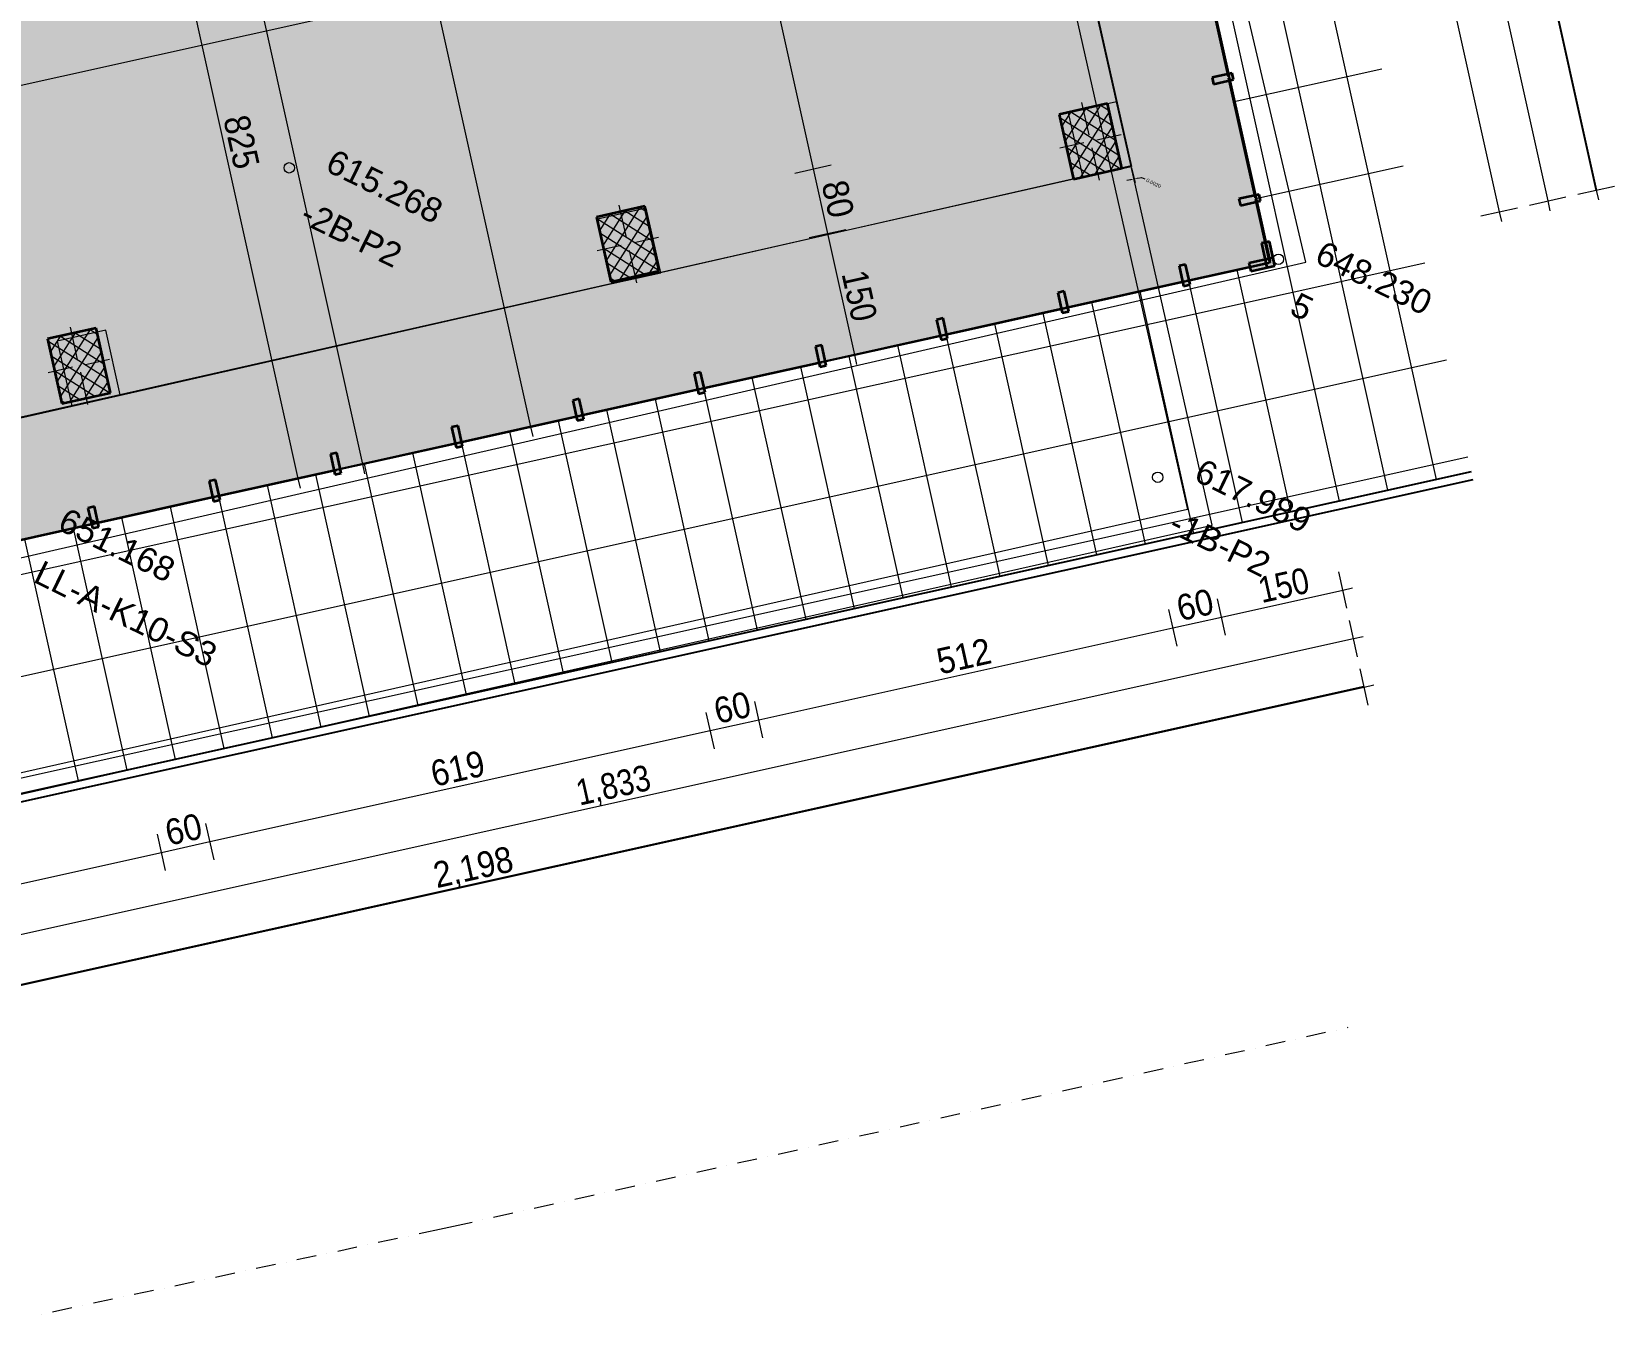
# Model space of a CAD drawing. Header units: centimetres. Extents: x -3681 to 2707, y -7074 to 1715.
# Drawn here: x 578 to 2490, y -6382 to -4832 of the extents above; entities that cross this region are included whole.
import ezdxf

# ---------------------------------------------------------------- set-up
doc = ezdxf.new("R2010")
doc.units = ezdxf.units.CM
doc.layers.add('ekzek-perdhese', color=1, linetype='Continuous', lineweight=0)
for name, color, linetype, true_color in [('lokalet projekte', 7, 'Continuous', 0xa80f02), ('PDF_2D Drafting - General', 7, 'Continuous', 0x7f7f7f), ('PDF_A - objekti 1 gjendja faktike', 7, 'Continuous', 0xa80f02), ('PDF_Dimensioning - General', 7, 'Continuous', 0x0077b0), ('PDF_Structural - Bearing', 7, 'Continuous', 0xfd8379)]:
    doc.layers.add(name, color=color, linetype=linetype, true_color=true_color)
doc.layers.add('PDF_Drawing & Figure', color=7, linetype='Continuous')
doc.layers.add('PDF_Finish - Wall', color=7, linetype='Continuous')
doc.styles.add('PDF Arial', font='arial.ttf')

# ---------------------------------------------------------------- blocks, each defined once
blk = doc.blocks.new('A$C513B364B')
at = {"layer": 'PDF_2D Drafting - General', "true_color": 0xff9955, "transparency": 33554559}
blk.add_hatch(color=21, dxfattribs=at).paths.add_polyline_path([(1997.2, 744.1), (2121.4, 744.1), (2121.4, 894.1), (2243, 894.1), (2243, 1196.6), (2174.7, 1196.6), (2174.7, 1685.6), (2174.7, 2475.5), (3799.8, 2475.5), (3799.8, 629.5), (2962.6, 629.5), (2962.6, 1027.3), (2431.9, 1027.3), (2431.9, 617.3), (2243, 617.3), (1997.2, 617.3)])
for points in [[(517.8, 2879), (3799.8, 2879)], [(4324.2, 277.6), (4324.2, 2475.6)]]:
    blk.add_lwpolyline(points)
at = {"layer": 'PDF_2D Drafting - General', "color": 254, "lineweight": 0, "true_color": 0xe8e8e8}
for points in [[(3600.6, 2475.5), (3600.6, 2657.9)], [(3720.6, 2475.5), (3720.6, 2657.9)], [(3840.6, 286.7), (3840.6, 2657.9)], [(3960.7, 286.7), (3960.7, 2657.9)], [(4080.6, 286.7), (4080.6, 2657.9)], [(519.5, 2614.6), (4099, 2614.6)], [(519.5, 2554.6), (4099, 2554.6)], [(519.5, 2494.6), (4099, 2494.6)], [(3799.8, 2434.6), (4099, 2434.6)], [(3799.8, 2374.6), (4099, 2374.6)], [(3799.8, 2314.6), (4099, 2314.6)], [(3799.8, 2254.6), (4099, 2254.6)], [(3799.8, 2194.6), (4099, 2194.6)], [(3799.8, 2134.6), (4099, 2134.6)], [(3799.8, 2074.6), (4099, 2074.6)], [(3799.8, 2014.6), (4099, 2014.6)], [(3799.8, 1954.6), (4099, 1954.6)], [(3799.8, 1894.6), (4099, 1894.6)], [(3799.8, 1834.6), (4099, 1834.6)], [(3799.8, 1774.6), (4099, 1774.6)], [(3799.8, 1714.6), (4099, 1714.6)], [(3799.8, 1654.6), (4099, 1654.6)], [(3799.8, 1594.6), (4099, 1594.6)], [(3799.8, 1534.6), (4099, 1534.6)], [(3799.8, 1474.6), (4099, 1474.6)], [(3799.8, 1414.6), (4099, 1414.6)], [(3799.8, 1354.6), (4099, 1354.6)], [(3799.8, 1294.6), (4099, 1294.6)], [(3799.8, 1234.6), (4099, 1234.6)], [(3799.8, 1174.6), (4099, 1174.6)], [(3799.8, 1114.6), (4099, 1114.6)], [(3799.8, 1054.6), (4099, 1054.6)], [(3799.8, 994.6), (4099, 994.6)], [(3799.8, 934.6), (4099, 934.6)]]:
    blk.add_lwpolyline(points, dxfattribs=at)
at = {"layer": 'PDF_2D Drafting - General', "color": 216, "lineweight": 25, "true_color": 0x800080}
for points in [[(4099, 2657.9), (4099, 286.7)], [(4109, 2657.9), (4109, 286.7)], [(1562.2, 2475.5), (3799.8, 2475.5)], [(3799.8, 2475.5), (3799.8, 277)]]:
    blk.add_lwpolyline(points, dxfattribs=at)
at = {"layer": 'PDF_2D Drafting - General', "color": 253, "lineweight": 20, "true_color": 0xaaaaaa}
for points in [[(3799.8, 2475.5), (2174.7, 2475.5)], [(3799.8, 629.5), (3799.8, 2475.5)]]:
    blk.add_lwpolyline(points, dxfattribs=at)
at = {"layer": 'PDF_Dimensioning - General', "lineweight": 18}
for points in [[(3799.8, 2856.5), (3799.8, 2901.5)], [(517.8, 2879), (3799.8, 2879)], [(3799.8, 2879), (3811.8, 2879)], [(3799.8, 2796.5), (3799.8, 2841.5)], [(1562.2, 2819), (3799.8, 2819)], [(3799.8, 2819), (3811.8, 2819)], [(3799.8, 2736.5), (3799.8, 2781.5)], [(2174.7, 2759), (3799.8, 2759)], [(3799.8, 2759), (3811.8, 2759)], [(4205, 2475.5), (4205, 2487.5)], [(4265, 2475.5), (4265, 2487.5)], [(4325, 2475.5), (4325, 2487.5)], [(3263.5, 642.1), (3263.5, 2475.5)], [(4227.5, 2475.5), (4182.5, 2475.5)], [(4205, 2325.5), (4205, 2475.5)], [(4287.5, 2475.5), (4242.5, 2475.5)], [(4265, 642.1), (4265, 2475.5)], [(4347.5, 2475.5), (4302.5, 2475.5)], [(4325, 277), (4325, 2475.5)], [(4227.5, 2325.5), (4182.5, 2325.5)], [(4205, 2265.5), (4205, 2325.5)], [(4227.5, 2265.5), (4182.5, 2265.5)], [(4205, 1753.1), (4205, 2265.5)], [(3569.8, 1938.8), (3569.8, 1983.8)], [(3649.8, 1938.8), (3649.8, 1983.8)], [(3799.8, 1938.8), (3799.8, 1983.8)], [(2990.1, 1961.3), (3569.8, 1961.3)], [(3569.8, 1961.3), (3649.8, 1961.3)], [(3649.8, 1961.3), (3799.8, 1961.3)], [(3799.8, 1961.3), (3811.8, 1961.3)], [(4227.5, 1753.1), (4182.5, 1753.1)], [(4205, 1693.1), (4205, 1753.1)], [(4227.5, 1693.1), (4182.5, 1693.1)], [(4205, 1074.1), (4205, 1693.1)], [(3799.8, 1538.1), (3799.8, 1583.1)], [(2221.4, 1560.6), (3799.8, 1560.6)], [(3799.8, 1560.6), (3811.8, 1560.6)], [(3799.8, 1330.2), (3799.8, 1375.1)], [(2272.4, 1352.7), (3799.8, 1352.7)], [(3799.8, 1352.7), (3811.8, 1352.7)], [(3799.8, 1250.4), (3799.8, 1295.4)], [(2975.1, 1272.9), (3799.8, 1272.9)], [(3799.8, 1272.9), (3811.8, 1272.9)], [(4227.5, 1074.1), (4182.5, 1074.1)], [(4205, 1014.1), (4205, 1074.1)], [(4227.5, 1014.1), (4182.5, 1014.1)], [(4205, 317), (4205, 1014.1)]]:
    blk.add_lwpolyline(points, dxfattribs=at)
at = {"layer": 'PDF_Finish - Wall', "lineweight": 13}
for points in [[(3421.5, 2476.5), (3569.5, 2476.5)], [(3569.5, 2474.5), (3421.5, 2474.5)], [(3569.5, 2476.5), (3569.5, 2474.5)], [(3571.5, 2474.5), (3571.5, 2476.5)], [(3571.5, 2476.5), (3719.5, 2476.5)], [(3719.5, 2474.5), (3571.5, 2474.5)], [(3719.5, 2476.5), (3719.5, 2474.5)], [(3721.5, 2474.5), (3721.5, 2476.5)], [(3721.5, 2476.5), (3797.8, 2476.5)], [(3797.8, 2474.5), (3721.5, 2474.5)], [(3797.8, 2476.5), (3797.8, 2474.5)], [(3798.8, 2372.4), (3798.8, 2473.5)], [(3798.8, 2473.5), (3800.8, 2473.5)], [(3800.8, 2473.5), (3800.8, 2372.4)], [(3800.8, 2372.4), (3798.8, 2372.4)], [(3798.8, 2222.4), (3798.8, 2370.4)], [(3798.8, 2370.4), (3800.8, 2370.4)], [(3800.8, 2370.4), (3800.8, 2222.4)], [(3800.8, 2222.4), (3798.8, 2222.4)], [(3798.8, 2072.4), (3798.8, 2220.4)], [(3798.8, 2220.4), (3800.8, 2220.4)], [(3800.8, 2220.4), (3800.8, 2072.4)], [(3800.8, 2072.4), (3798.8, 2072.4)], [(3798.8, 1922.4), (3798.8, 2070.4)], [(3798.8, 2070.4), (3800.8, 2070.4)], [(3800.8, 2070.4), (3800.8, 1922.4)], [(3800.8, 1922.4), (3798.8, 1922.4)], [(3798.8, 1772.4), (3798.8, 1920.4)], [(3798.8, 1920.4), (3800.8, 1920.4)], [(3800.8, 1920.4), (3800.8, 1772.4)], [(3800.8, 1772.4), (3798.8, 1772.4)], [(3798.8, 1622.4), (3798.8, 1770.4)], [(3798.8, 1770.4), (3800.8, 1770.4)], [(3800.8, 1770.4), (3800.8, 1622.4)], [(3800.8, 1622.4), (3798.8, 1622.4)], [(3798.8, 1472.4), (3798.8, 1620.4)], [(3798.8, 1620.4), (3800.8, 1620.4)], [(3800.8, 1620.4), (3800.8, 1472.4)], [(3800.8, 1472.4), (3798.8, 1472.4)], [(3798.8, 1322.4), (3798.8, 1470.4)], [(3798.8, 1470.4), (3800.8, 1470.4)], [(3800.8, 1470.4), (3800.8, 1322.4)], [(3800.8, 1322.4), (3798.8, 1322.4)], [(3798.8, 1172.4), (3798.8, 1320.4)], [(3798.8, 1320.4), (3800.8, 1320.4)], [(3800.8, 1320.4), (3800.8, 1172.4)], [(3800.8, 1172.4), (3798.8, 1172.4)], [(3798.8, 1022.4), (3798.8, 1170.4)], [(3798.8, 1170.4), (3800.8, 1170.4)], [(3800.8, 1170.4), (3800.8, 1022.4)], [(3800.8, 1022.4), (3798.8, 1022.4)], [(3798.8, 872.4), (3798.8, 1020.4)], [(3798.8, 1020.4), (3800.8, 1020.4)], [(3800.8, 1020.4), (3800.8, 872.4)]]:
    blk.add_lwpolyline(points, dxfattribs=at)
at = {"layer": 'PDF_Finish - Wall', "lineweight": 35}
for points in [[(3574.5, 2480.5), (3566.5, 2480.5)], [(3566.5, 2480.5), (3566.5, 2455.5)], [(3574.5, 2455.5), (3574.5, 2480.5)], [(3724.5, 2480.5), (3716.5, 2480.5)], [(3716.5, 2480.5), (3716.5, 2455.5)], [(3724.5, 2455.5), (3724.5, 2480.5)], [(3774.8, 2480.5), (3774.8, 2470.5)], [(3804.8, 2480.5), (3774.8, 2480.5)], [(3774.8, 2470.5), (3804.8, 2470.5)], [(3794.8, 2480.5), (3794.8, 2450.5)], [(3804.8, 2480.5), (3794.8, 2480.5)], [(3804.8, 2450.5), (3804.8, 2480.5)], [(3804.8, 2470.5), (3804.8, 2480.5)], [(3566.5, 2455.5), (3574.5, 2455.5)], [(3716.5, 2455.5), (3724.5, 2455.5)], [(3794.8, 2450.5), (3804.8, 2450.5)], [(3779.8, 2375.4), (3779.8, 2367.4)], [(3804.8, 2375.4), (3779.8, 2375.4)], [(3804.8, 2367.4), (3804.8, 2375.4)], [(3779.8, 2367.4), (3804.8, 2367.4)], [(3779.8, 2225.4), (3779.8, 2217.4)], [(3804.8, 2225.4), (3779.8, 2225.4)], [(3779.8, 2217.4), (3804.8, 2217.4)], [(3804.8, 2217.4), (3804.8, 2225.4)], [(3779.8, 2075.4), (3779.8, 2067.4)], [(3804.8, 2075.4), (3779.8, 2075.4)], [(3779.8, 2067.4), (3804.8, 2067.4)], [(3804.8, 2067.4), (3804.8, 2075.4)], [(3779.8, 1925.4), (3779.8, 1917.4)], [(3804.8, 1925.4), (3779.8, 1925.4)], [(3779.8, 1917.4), (3804.8, 1917.4)], [(3804.8, 1917.4), (3804.8, 1925.4)], [(3779.8, 1775.4), (3779.8, 1767.4)], [(3804.8, 1775.4), (3779.8, 1775.4)], [(3779.8, 1767.4), (3804.8, 1767.4)], [(3804.8, 1767.4), (3804.8, 1775.4)], [(3779.8, 1625.4), (3779.8, 1617.4)], [(3804.8, 1625.4), (3779.8, 1625.4)], [(3804.8, 1617.4), (3804.8, 1625.4)], [(3779.8, 1617.4), (3804.8, 1617.4)], [(3779.8, 1475.4), (3779.8, 1467.4)], [(3804.8, 1475.4), (3779.8, 1475.4)], [(3804.8, 1467.4), (3804.8, 1475.4)], [(3779.8, 1467.4), (3804.8, 1467.4)], [(3779.8, 1325.4), (3779.8, 1317.4)], [(3804.8, 1325.4), (3779.8, 1325.4)], [(3804.8, 1317.4), (3804.8, 1325.4)], [(3779.8, 1317.4), (3804.8, 1317.4)], [(3779.8, 1175.4), (3779.8, 1167.4)], [(3804.8, 1175.4), (3779.8, 1175.4)], [(3779.8, 1167.4), (3804.8, 1167.4)], [(3804.8, 1167.4), (3804.8, 1175.4)], [(3779.8, 1025.4), (3779.8, 1017.4)], [(3804.8, 1025.4), (3779.8, 1025.4)], [(3779.8, 1017.4), (3804.8, 1017.4)], [(3804.8, 1017.4), (3804.8, 1025.4)]]:
    blk.add_lwpolyline(points, dxfattribs=at)
at = {"layer": 'PDF_Finish - Wall', "color": 7, "true_color": 0xe0f5ff, "transparency": 33554559}
for points in [[(3569.5, 2476.5), (3569.5, 2474.5), (3421.5, 2476.5), (3421.5, 2474.5)], [(3719.5, 2476.5), (3719.5, 2474.5), (3571.5, 2476.5), (3571.5, 2474.5)], [(3797.8, 2476.5), (3797.8, 2474.5), (3721.5, 2476.5), (3721.5, 2474.5)], [(3800.8, 2372.4), (3798.8, 2372.4), (3800.8, 2473.5), (3798.8, 2473.5)], [(3800.8, 2222.4), (3798.8, 2222.4), (3800.8, 2370.4), (3798.8, 2370.4)], [(3800.8, 2072.4), (3798.8, 2072.4), (3800.8, 2220.4), (3798.8, 2220.4)], [(3800.8, 1922.4), (3798.8, 1922.4), (3800.8, 2070.4), (3798.8, 2070.4)], [(3800.8, 1772.4), (3798.8, 1772.4), (3800.8, 1920.4), (3798.8, 1920.4)], [(3800.8, 1622.4), (3798.8, 1622.4), (3800.8, 1770.4), (3798.8, 1770.4)], [(3800.8, 1472.4), (3798.8, 1472.4), (3800.8, 1620.4), (3798.8, 1620.4)], [(3800.8, 1322.4), (3798.8, 1322.4), (3800.8, 1470.4), (3798.8, 1470.4)], [(3800.8, 1172.4), (3798.8, 1172.4), (3800.8, 1320.4), (3798.8, 1320.4)], [(3800.8, 1022.4), (3798.8, 1022.4), (3800.8, 1170.4), (3798.8, 1170.4)], [(3800.8, 872.4), (3798.8, 872.4), (3800.8, 1020.4), (3798.8, 1020.4)]]:
    blk.add_solid(points, dxfattribs=at)
at = {"layer": 'PDF_Finish - Wall', "color": 151, "true_color": 0x97cbff, "transparency": 33554559}
for points in [[(3566.5, 2480.5), (3574.5, 2480.5), (3566.5, 2455.5), (3574.5, 2455.5)], [(3716.5, 2480.5), (3724.5, 2480.5), (3716.5, 2455.5), (3724.5, 2455.5)], [(3804.8, 2480.5), (3804.8, 2470.5), (3774.8, 2480.5), (3774.8, 2470.5)], [(3804.8, 2480.5), (3804.8, 2450.5), (3794.8, 2480.5), (3794.8, 2450.5)], [(3804.8, 2375.4), (3804.8, 2367.4), (3779.8, 2375.4), (3779.8, 2367.4)], [(3804.8, 2225.4), (3804.8, 2217.4), (3779.8, 2225.4), (3779.8, 2217.4)], [(3804.8, 2075.4), (3804.8, 2067.4), (3779.8, 2075.4), (3779.8, 2067.4)], [(3804.8, 1925.4), (3804.8, 1917.4), (3779.8, 1925.4), (3779.8, 1917.4)], [(3804.8, 1775.4), (3804.8, 1767.4), (3779.8, 1775.4), (3779.8, 1767.4)], [(3804.8, 1625.4), (3804.8, 1617.4), (3779.8, 1625.4), (3779.8, 1617.4)], [(3804.8, 1475.4), (3804.8, 1467.4), (3779.8, 1475.4), (3779.8, 1467.4)], [(3804.8, 1325.4), (3804.8, 1317.4), (3779.8, 1325.4), (3779.8, 1317.4)], [(3804.8, 1175.4), (3804.8, 1167.4), (3779.8, 1175.4), (3779.8, 1167.4)], [(3804.8, 1025.4), (3804.8, 1017.4), (3779.8, 1025.4), (3779.8, 1017.4)]]:
    blk.add_solid(points, dxfattribs=at)
at = {"layer": 'PDF_Structural - Bearing', "color": 1, "lineweight": 0}
for points in [[(3609.8, 2303.5), (3609.8, 2333.5)], [(3601.8, 2295.5), (3561.8, 2295.5)], [(3609.8, 2295.5), (3609.8, 2295.5)], [(3617.8, 2295.5), (3657.8, 2295.5)], [(3609.8, 2287.5), (3609.8, 2257.5)], [(3609.8, 1731.1), (3609.8, 1761.1)], [(3601.8, 1723.1), (3561.8, 1723.1)], [(3609.8, 1723.1), (3609.8, 1723.1)], [(3617.8, 1723.1), (3657.8, 1723.1)], [(3609.8, 1715.1), (3609.8, 1685.1)], [(3609.8, 1052.1), (3609.8, 1082.1)], [(3601.8, 1044.1), (3561.8, 1044.1)], [(3609.8, 1044.1), (3609.8, 1044.1)], [(3609.8, 1036.1), (3609.8, 1006.1)], [(3617.8, 1044.1), (3657.8, 1044.1)]]:
    blk.add_lwpolyline(points, dxfattribs=at)
at = {"layer": 'PDF_Structural - Bearing', "lineweight": 13}
for points in [[(3569.8, 2280.2), (3615.1, 2325.5)], [(3569.8, 2298.6), (3596.7, 2325.5)], [(3569.8, 2317), (3578.3, 2325.5)], [(3621.7, 2265.5), (3569.8, 2317.4)], [(3573.5, 2265.5), (3633.5, 2325.5)], [(3640.1, 2265.5), (3580.1, 2325.5)], [(3591.8, 2265.5), (3649.8, 2323.5)], [(3649.8, 2274.2), (3598.4, 2325.5)], [(3649.8, 2292.6), (3616.8, 2325.5)], [(3649.8, 2310.9), (3635.2, 2325.5)], [(3603.3, 2265.5), (3569.8, 2299)], [(3610.2, 2265.5), (3649.8, 2305.1)], [(3584.9, 2265.5), (3569.8, 2280.6)], [(3628.6, 2265.5), (3649.8, 2286.7)], [(3647, 2265.5), (3649.8, 2268.3)], [(3569.8, 1710.3), (3612.6, 1753.1)], [(3569.8, 1728.7), (3594.2, 1753.1)], [(3569.8, 1747.1), (3575.8, 1753.1)], [(3624.2, 1693.1), (3569.8, 1747.5)], [(3571, 1693.1), (3631, 1753.1)], [(3642.5, 1693.1), (3582.5, 1753.1)], [(3589.4, 1693.1), (3649.4, 1753.1)], [(3649.8, 1704.2), (3600.9, 1753.1)], [(3649.8, 1722.6), (3619.3, 1753.1)], [(3649.8, 1741), (3637.7, 1753.1)], [(3605.8, 1693.1), (3569.8, 1729.1)], [(3607.7, 1693.1), (3649.8, 1735.1)], [(3587.4, 1693.1), (3569.8, 1710.7)], [(3626.1, 1693.1), (3649.8, 1716.8)], [(3644.5, 1693.1), (3649.8, 1698.4)], [(3569.8, 1030), (3613.8, 1074.1)], [(3569.8, 1048.4), (3595.4, 1074.1)], [(3569.8, 1066.8), (3577.1, 1074.1)], [(3572.2, 1014.1), (3632.2, 1074.1)], [(3641.3, 1014.1), (3581.3, 1074.1)], [(3590.6, 1014.1), (3649.8, 1073.3)], [(3649.8, 1024), (3599.7, 1074.1)], [(3649.8, 1042.4), (3618.1, 1074.1)], [(3649.8, 1060.7), (3636.5, 1074.1)], [(3622.9, 1014.1), (3569.8, 1067.2)], [(3609, 1014.1), (3649.8, 1054.9)], [(3604.5, 1014.1), (3569.8, 1048.8)], [(3627.4, 1014.1), (3649.8, 1036.5)], [(3586.1, 1014.1), (3569.8, 1030.4)], [(3645.8, 1014.1), (3649.8, 1018.1)]]:
    blk.add_lwpolyline(points, dxfattribs=at)
at = {"layer": 'PDF_Structural - Bearing', "color": 14, "lineweight": 35, "true_color": 0xa80f02}
for points in [[(3649.8, 2325.5), (3569.8, 2325.5)], [(3569.8, 2325.5), (3569.8, 2265.5)], [(3649.8, 2265.5), (3649.8, 2325.5)], [(3569.8, 2265.5), (3649.8, 2265.5)], [(3649.8, 1753.1), (3569.8, 1753.1)], [(3569.8, 1753.1), (3569.8, 1693.1)], [(3649.8, 1693.1), (3649.8, 1753.1)], [(3569.8, 1693.1), (3649.8, 1693.1)], [(3649.8, 1074.1), (3569.8, 1074.1)], [(3569.8, 1074.1), (3569.8, 1014.1)], [(3649.8, 1014.1), (3649.8, 1074.1)], [(3569.8, 1014.1), (3649.8, 1014.1)]]:
    blk.add_lwpolyline(points, dxfattribs=at)
at = {"layer": 'PDF_Structural - Bearing', "color": 7, "true_color": 0xffffff, "transparency": 33554559}
for points in [[(3649.8, 2325.5), (3649.8, 2265.5), (3569.8, 2325.5), (3569.8, 2265.5)], [(3649.8, 1753.1), (3649.8, 1693.1), (3569.8, 1753.1), (3569.8, 1693.1)], [(3649.8, 1074.1), (3649.8, 1014.1), (3569.8, 1074.1), (3569.8, 1014.1)]]:
    blk.add_solid(points, dxfattribs=at)
at = {"layer": 'PDF_Dimensioning - General', "char_height": 31.237, "attachment_point": 7, "rotation": 90, "style": 'PDF Arial'}
for s, insert in [('\\W0.839965;150', (4199.6, 2376.6)), ('\\W0.902761;60', (4199.6, 2275.6)), ('\\W0.900807;512', (4199.6, 1978.7)), ('\\W0.902761;60', (4199.6, 1703.2)), ('\\W0.827453;1,833', (4265.2, 1519.2)), ('\\W0.893080;619', (4199.6, 1352.8)), ('\\W0.887199;2,198', (4325.2, 1329.3)), ('\\W0.902761;60', (4199.6, 1024.2))]:
    blk.add_mtext(s, dxfattribs=dict(at, insert=insert))
at = {"layer": 'PDF_Dimensioning - General', "char_height": 31.237, "attachment_point": 7, "style": 'PDF Arial'}
for s, insert in [('\\W0.917625;80', (3589.4, 1966.8)), ('\\W0.839965;150', (3700.9, 1966.8)), ('\\W0.886151;825', (3356.1, 1278.4))]:
    blk.add_mtext(s, dxfattribs=dict(at, insert=insert))

msp = doc.modelspace()

# ---------------------------------------------------------------- linework, layer by layer
at = {"layer": 'ekzek-perdhese', "flags": 128}
msp.add_lwpolyline([(-1159.9, -2465.3), (-976.5, -3258.4), (-519.9, -3744.8), (-2887.9, -4303.4), (-2456.4, -6162.6), (2117.1, -5110.7), (1600.9, -2915.5), (1448.8, -2950.5), (1216.1, -1939.8), (-778.1, -2382.4)], close=True, dxfattribs=at)
at = {"layer": 'PDF_A - objekti 1 gjendja faktike', "color": 7, "lineweight": 0}
for points in [[(1218.1, -1939.3), (1906.3, -4995.2)], [(1905.9, -4994.4), (-2512.2, -5998.6)], [(1906.1, -4995.2), (1906.1, -4995.2)], [(1906.3, -4995.2), (1906.3, -4995.2)], [(1906.3, -4995.2), (1906.3, -4995.2)], [(1906.4, -4996.7), (1910.5, -5014.7)], [(1906.6, -4996.7), (1910.7, -5014.6)], [(1905.1, -5011.3), (1900.7, -5012.3)], [(1909.7, -5010.2), (1909.7, -5010.2)], [(1914.1, -5009.2), (1918.4, -5008.3)], [(1918.4, -5008.3), (1922.5, -5010.2)]]:
    msp.add_lwpolyline(points, dxfattribs=at)
at = {"layer": 'PDF_A - objekti 1 gjendja faktike', "lineweight": 0}
for points in [[(1209.4, -2023.3), (1974, -5409.6)], [(2003.9, -5428.5), (1233.8, -2017.8)], [(1888.4, -4917.1), (1829.9, -4930.4)], [(1829.9, -4930.4), (1847.5, -5008.4)], [(1906.1, -4995.2), (1888.4, -4917.1)], [(1847.5, -5008.4), (1906.1, -4995.2)], [(1320.3, -5045.4), (1261.7, -5058.7)], [(1337.9, -5123.5), (1320.3, -5045.4)], [(1261.7, -5058.7), (1279.3, -5136.7)], [(1279.3, -5136.7), (1337.9, -5123.5)], [(667.6, -5192.8), (609.1, -5206)], [(685.2, -5270.9), (667.6, -5192.8)], [(609.1, -5206), (626.7, -5284.1)], [(626.7, -5284.1), (685.2, -5270.9)], [(1974, -5409.6), (-2014.2, -6310.2)], [(-2008.7, -6334.6), (2003.9, -5428.5)]]:
    msp.add_lwpolyline(points, dxfattribs=at)
at = {"layer": 'PDF_A - objekti 1 gjendja faktike', "color": 30, "lineweight": 0, "true_color": 0xff6600}
for points in [[(889.2, -4996.8), (889.2, -4996.8)], [(1938.1, -5370.6), (1938.1, -5370.6)]]:
    msp.add_lwpolyline(points, dxfattribs=at)
at = {"layer": 'PDF_A - objekti 1 gjendja faktike', "color": 254, "lineweight": 0, "true_color": 0xe8e8e8}
msp.add_lwpolyline([(2083.9, -5107.3), (2083.9, -5107.3)], dxfattribs=at)
at = {"layer": 'PDF_A - objekti 1 gjendja faktike', "color": 8, "lineweight": 0, "true_color": 0x7f7f7f}
for points in [[(2153.8, -6038.4), (2153.8, -6038.4)], [(2167.7, -6035.2), (2166.8, -6035.5)], [(2091.9, -6052.1), (2068.6, -6057.3)], [(2104.8, -6049.3), (2104.8, -6049.3)], [(2140.9, -6041.2), (2117.7, -6046.4)], [(1993.7, -6074), (1970.4, -6079.1)], [(2006.6, -6071.1), (2006.6, -6071.1)], [(2042.8, -6063.1), (2019.5, -6068.2)], [(2055.7, -6060.1), (2055.7, -6060.1)], [(1895.5, -6095.8), (1872.3, -6101)], [(1908.4, -6092.9), (1908.4, -6092.9)], [(1944.6, -6084.9), (1921.4, -6090.1)], [(1957.5, -6082), (1957.5, -6082)], [(1810.3, -6114.8), (1810.3, -6114.8)], [(1846.4, -6106.7), (1823.2, -6111.9)], [(1859.4, -6103.8), (1859.4, -6103.8)], [(1748.3, -6128.6), (1725, -6133.7)], [(1761.2, -6125.6), (1761.2, -6125.6)], [(1797.4, -6117.6), (1774.1, -6122.8)], [(1650.1, -6150.3), (1626.9, -6155.5)], [(1663, -6147.5), (1663, -6147.5)], [(1699.2, -6139.4), (1676, -6144.6)], [(1712.1, -6136.6), (1712.1, -6136.6)], [(1552, -6172.1), (1528.7, -6177.3)], [(1564.9, -6169.3), (1564.9, -6169.3)], [(1601, -6161.3), (1577.8, -6166.4)], [(1614, -6158.4), (1614, -6158.4)], [(1466.7, -6191.1), (1466.7, -6191.1)], [(1502.9, -6183.1), (1479.6, -6188.3)], [(1515.8, -6180.2), (1515.8, -6180.2)], [(1404.7, -6204.9), (1381.5, -6210.1)], [(1417.6, -6202.1), (1417.6, -6202.1)], [(1453.8, -6194), (1430.6, -6199.1)], [(1306.6, -6226.8), (1283.3, -6231.9)], [(1319.5, -6223.8), (1319.5, -6223.8)], [(1355.6, -6215.8), (1332.4, -6221)], [(1368.6, -6212.9), (1368.6, -6212.9)], [(1208.4, -6248.6), (1185.2, -6253.8)], [(1221.3, -6245.7), (1221.3, -6245.7)], [(1257.5, -6237.6), (1234.2, -6242.8)], [(1270.4, -6234.8), (1270.4, -6234.8)], [(1123.2, -6267.5), (1123.2, -6267.5)], [(1159.3, -6259.5), (1136.1, -6264.6)], [(1172.2, -6256.6), (1172.2, -6256.6)], [(1033.1, -6287.1), (1033.1, -6287.1)], [(1076.5, -6277.9), (1046, -6284.4)], [(1110.2, -6270.4), (1076.5, -6277.9)], [(970.9, -6300.4), (947.7, -6305.4)], [(983.9, -6297.6), (983.9, -6297.6)], [(1020.1, -6289.9), (996.8, -6294.9)], [(872.6, -6321.3), (849.3, -6326.3)], [(885.5, -6318.6), (885.5, -6318.6)], [(921.8, -6310.8), (898.5, -6315.8)], [(934.7, -6308.1), (934.7, -6308.1)], [(774.3, -6342.3), (751, -6347.3)], [(787.2, -6339.6), (787.2, -6339.6)], [(823.4, -6331.8), (800.1, -6336.8)], [(836.4, -6329.1), (836.4, -6329.1)], [(675.9, -6363.3), (652.6, -6368.2)], [(688.8, -6360.5), (688.8, -6360.5)], [(725.1, -6352.8), (701.8, -6357.7)], [(738, -6350), (738, -6350)], [(590.5, -6381.5), (590.5, -6381.5)], [(626.7, -6373.8), (603.4, -6378.7)], [(639.7, -6371), (639.7, -6371)]]:
    msp.add_lwpolyline(points, dxfattribs=at)
at = {"layer": 'PDF_A - objekti 1 gjendja faktike', "color": 254, "lineweight": 0, "true_color": 0xe8e8e8}
msp.add_circle((2083.9, -5107.3), 6.25, dxfattribs=at)
at = {"layer": 'PDF_A - objekti 1 gjendja faktike', "color": 30, "lineweight": 0, "true_color": 0xff6600}
msp.add_ellipse((889.2, -4996.8), major_axis=(-6.25, 0), ratio=0.999392, dxfattribs=at)
msp.add_open_spline([(1944.4, -5370.6), (1944.4, -5367.1), (1941.6, -5364.3), (1938.1, -5364.3), (1934.7, -5364.3), (1931.9, -5367.1), (1931.9, -5370.6), (1931.9, -5374), (1934.7, -5376.9), (1938.1, -5376.9), (1941.6, -5376.9), (1944.4, -5374), (1944.4, -5370.6)], degree=3, knots=[0, 0, 0, 0, 1, 1, 1, 2, 2, 2, 3, 3, 3, 4, 4, 4, 4], dxfattribs=at)
at = {"layer": 'PDF_A - objekti 1 gjendja faktike', "color": 7, "transparency": 33554559}
for points in [[(1904.9, -5010.5), (1909.5, -5010.3), (1905.2, -5012)], [(1913.9, -5008.5), (1914.2, -5010), (1909.7, -5010.2)]]:
    msp.add_solid(points, dxfattribs=at)
at = {"layer": 'PDF_Drawing & Figure', "lineweight": 0}
for points in [[(1905.9, -4994.4), (1215.2, -1935.9)], [(-2513.2, -5993.6), (1905.9, -4994.4)]]:
    msp.add_lwpolyline(points, dxfattribs=at)

# ---------------------------------------------------------------- block references
at = {"layer": 'lokalet projekte', "rotation": 282.5151196354649}
msp.add_blockref('A$C513B364B', (-1166.3, -1938.2), dxfattribs=at)

# ---------------------------------------------------------------- texts
at = {"layer": 'PDF_A - objekti 1 gjendja faktike', "color": 30, "true_color": 0xff6600, "char_height": 29.456, "attachment_point": 7, "rotation": 333.9, "style": 'PDF Arial'}
for s, insert in [('\\W1.001072;615.268', (931, -5000)), ('\\W1.001032;-2B-P2', (900.5, -5061.9)), ('\\W1.001072;617.989', (1980, -5373.8)), ('\\W1.001072;651.168', (607.7, -5433.2)), ('\\W1.001032;-1B-P2', (1949.4, -5435.7)), ('\\W1.000809;LL-A-K10-S3', (578.3, -5496.7))]:
    msp.add_mtext(s, dxfattribs=dict(at, insert=insert))
at = {"layer": 'PDF_A - objekti 1 gjendja faktike', "color": 7, "insert": (1923.7, -5013.3), "char_height": 4.418, "attachment_point": 7, "rotation": 333.9, "style": 'PDF Arial'}
msp.add_mtext('\\W1.001312;0.0020', dxfattribs=at)
at = {"layer": 'PDF_A - objekti 1 gjendja faktike', "color": 254, "true_color": 0xe8e8e8, "char_height": 29.456, "attachment_point": 7, "rotation": 333.9, "style": 'PDF Arial'}
for s, insert in [('\\W1.001183;648.230', (2125.8, -5110.6)), ('\\W1.002584;5', (2095.5, -5173))]:
    msp.add_mtext(s, dxfattribs=dict(at, insert=insert))

doc.saveas('drawing.dxf')
